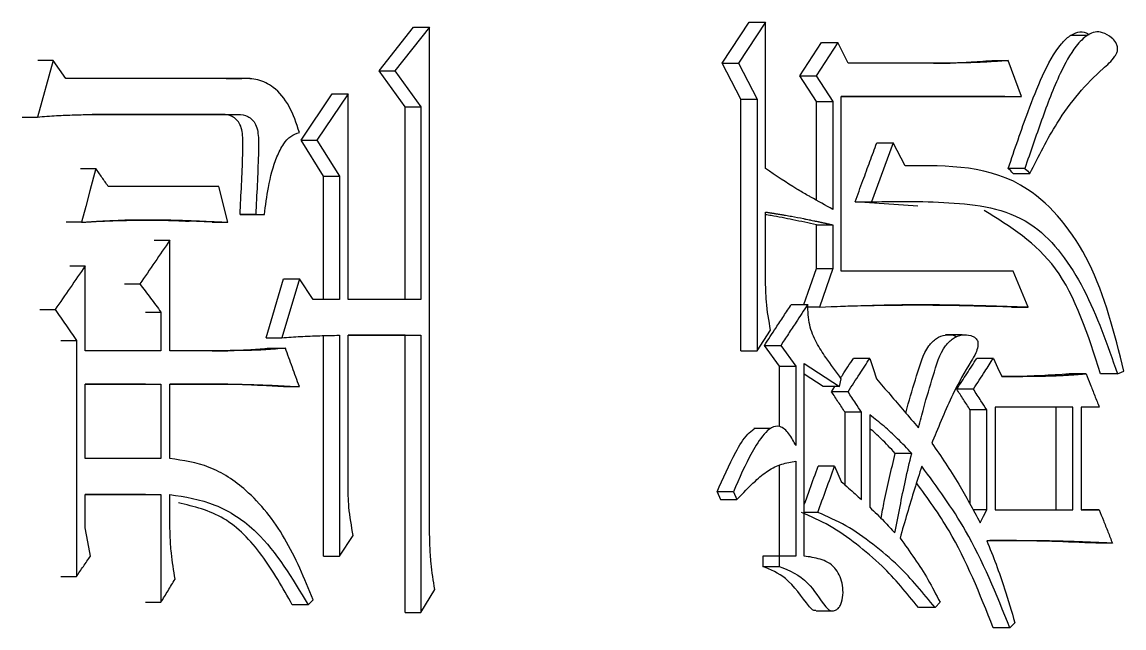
# Model space of a CAD drawing. Header units: millimetres. Extents: x 2003 to 4439, y 563 to 2285.
# Drawn here: x 2868.079 to 2872.718, y 733.048 to 735.601 of the extents above; entities that cross this region are included whole.
import ezdxf

# ---------------------------------------------------------------- set-up
doc = ezdxf.new("R2010")
doc.units = ezdxf.units.MM

msp = doc.modelspace()

# ---------------------------------------------------------------- linework, layer by layer
at = {"color": 7, "linetype": 'Continuous', "lineweight": 25}
for p, q in [((2871.0263, 735.4279), (2871.14, 735.601)), ((2871.2088, 735.601), (2871.0949, 735.4279)), ((2871.14, 735.601), (2871.2088, 735.601)), ((2871.2088, 734.9844), (2871.2088, 735.601)), ((2869.5818, 735.3955), (2869.7274, 735.5794)), ((2869.7942, 735.5794), (2869.6485, 735.3955)), ((2869.7274, 735.5794), (2869.7942, 735.5794)), ((2869.7942, 733.47), (2869.7942, 735.5794)), ((2872.5638, 735.5444), (2872.4925, 735.5444)), ((2871.3527, 735.3739), (2871.4447, 735.5145)), ((2871.5138, 735.5145), (2871.4217, 735.3739)), ((2871.4447, 735.5145), (2871.5138, 735.5145)), ((2871.5562, 735.4279), (2871.5138, 735.5145)), ((2868.2104, 735.4387), (2868.1433, 735.2008)), ((2868.2104, 735.4387), (2868.1457, 735.4387)), ((2868.2626, 735.363), (2868.2104, 735.4387)), ((2871.0263, 735.4279), (2871.0949, 735.4279)), ((2871.1045, 735.2765), (2871.0263, 735.4279)), ((2871.0949, 735.4279), (2871.1732, 735.2765)), ((2871.9859, 735.4279), (2871.5562, 735.4279)), ((2871.9161, 735.4279), (2871.9859, 735.4279)), ((2872.1609, 735.4388), (2872.2309, 735.4388)), ((2872.2868, 735.2873), (2872.2309, 735.4388)), ((2869.0034, 735.363), (2868.2626, 735.363)), ((2868.9375, 735.363), (2869.0034, 735.363)), ((2869.0389, 735.3625), (2869.0099, 735.3625)), ((2869.5818, 735.3955), (2869.6485, 735.3955)), ((2869.691, 735.244), (2869.5818, 735.3955)), ((2869.6485, 735.3955), (2869.7578, 735.244)), ((2871.3527, 735.3739), (2871.4217, 735.3739)), ((2871.4235, 735.2657), (2871.3527, 735.3739)), ((2871.4217, 735.3739), (2871.4926, 735.2657)), ((2869.2532, 735.1034), (2869.3848, 735.2981)), ((2869.4513, 735.2981), (2869.3194, 735.1034)), ((2869.3848, 735.2981), (2869.4513, 735.2981)), ((2869.4513, 734.4327), (2869.4513, 735.2981)), ((2871.1045, 735.2765), (2871.1732, 735.2765)), ((2871.1045, 734.2164), (2871.1045, 735.2765)), ((2871.4235, 735.2657), (2871.4926, 735.2657)), ((2871.4235, 734.8499), (2871.4235, 735.2657)), ((2871.4926, 735.2657), (2871.4926, 734.8114)), ((2871.5279, 735.2873), (2872.2868, 735.2873)), ((2871.5279, 734.5517), (2871.5279, 735.2873)), ((2872.2166, 735.2873), (2871.5279, 735.2873)), ((2872.2166, 735.2873), (2872.2868, 735.2873)), ((2869.691, 735.244), (2869.7578, 735.244)), ((2869.691, 734.4327), (2869.691, 735.244)), ((2869.7578, 735.244), (2869.7578, 734.4327)), ((2868.0787, 735.2008), (2868.1433, 735.2008)), ((2868.3742, 735.2116), (2868.9887, 735.2116)), ((2868.9228, 735.2116), (2868.3742, 735.2116)), ((2868.9229, 735.2116), (2868.9888, 735.2116)), ((2869.2532, 735.1034), (2869.3194, 735.1034)), ((2869.3483, 734.952), (2869.2532, 735.1034)), ((2869.3194, 735.1034), (2869.4147, 734.952)), ((2871.7468, 735.0926), (2871.6551, 734.8438)), ((2871.6774, 735.0926), (2871.7468, 735.0926)), ((2871.7961, 734.9953), (2871.7468, 735.0926)), ((2868.3241, 734.9844), (2868.3891, 734.9844)), ((2872.3008, 734.9844), (2872.2307, 734.9844)), ((2869.3483, 734.952), (2869.4147, 734.952)), ((2869.3483, 734.4327), (2869.3483, 734.952)), ((2869.4147, 734.952), (2869.4147, 734.4327)), ((2872.2515, 734.9628), (2872.3217, 734.9628)), ((2868.9444, 734.7573), (2868.9076, 734.9087)), ((2871.8501, 734.8258), (2871.5858, 734.8438)), ((2871.5858, 734.8438), (2871.6551, 734.8438)), ((2871.2088, 734.5193), (2871.2088, 734.8005)), ((2868.3296, 734.7572), (2868.2647, 734.7572)), ((2868.8786, 734.7573), (2868.7791, 734.7622)), ((2868.8786, 734.7573), (2868.9444, 734.7573)), ((2869.0623, 734.7897), (2868.9964, 734.7897)), ((2869.0331, 734.7897), (2869.0991, 734.7897)), ((2869.0623, 734.7897), (2869.0991, 734.7897)), ((2871.4235, 734.7465), (2871.4926, 734.7465)), ((2871.4235, 734.5626), (2871.4235, 734.7465)), ((2871.4926, 734.7465), (2871.4926, 734.5626)), ((2868.6352, 734.6815), (2868.7007, 734.6815)), ((2868.7007, 734.2164), (2868.7007, 734.6815)), ((2868.2795, 734.5734), (2868.3445, 734.5734)), ((2868.3445, 734.2164), (2868.3445, 734.5734)), ((2869.1065, 734.2705), (2869.1799, 734.5193)), ((2869.2461, 734.5193), (2869.1726, 734.2705)), ((2869.1799, 734.5193), (2869.2461, 734.5193)), ((2869.3048, 734.4327), (2869.2461, 734.5193)), ((2871.3707, 734.4111), (2871.4235, 734.5626)), ((2871.4235, 734.5626), (2871.4926, 734.5626)), ((2871.4926, 734.5626), (2871.4359, 734.4003)), ((2872.2519, 734.5517), (2871.5279, 734.5517)), ((2872.3147, 734.4003), (2872.2519, 734.5517)), ((2868.5095, 734.4976), (2868.5747, 734.4976)), ((2869.4147, 734.4327), (2869.3048, 734.4327)), ((2869.7578, 734.4327), (2869.4513, 734.4327)), ((2868.1531, 734.3895), (2868.2179, 734.3895)), ((2868.5982, 734.3786), (2868.6636, 734.3786)), ((2868.6636, 734.3786), (2868.6636, 734.2164)), ((2871.3173, 734.4111), (2871.3863, 734.4111)), ((2871.4359, 734.4003), (2871.3792, 734.4003)), ((2872.2445, 734.4003), (2872.1717, 734.4031)), ((2872.2445, 734.4003), (2872.3147, 734.4003)), ((2871.1732, 734.2164), (2871.2301, 734.3029)), ((2868.2424, 734.2597), (2868.3073, 734.2597)), ((2869.1065, 734.2705), (2869.1726, 734.2705)), ((2869.3483, 733.351), (2869.3483, 734.2799)), ((2869.4147, 734.2813), (2869.4147, 733.351)), ((2869.4513, 734.2813), (2869.7578, 734.2813)), ((2869.4513, 733.6539), (2869.4513, 734.2813)), ((2869.691, 734.2813), (2869.4513, 734.2813)), ((2869.691, 734.2813), (2869.7578, 734.2813)), ((2869.691, 733.113), (2869.691, 734.2813)), ((2869.7578, 734.2813), (2869.7578, 733.113)), ((2872.0367, 734.2825), (2871.966, 734.2825)), ((2868.6636, 734.2164), (2868.3445, 734.2164)), ((2868.9444, 734.2164), (2868.7007, 734.2164)), ((2868.8786, 734.2164), (2868.9444, 734.2164)), ((2869.1212, 734.2272), (2869.1873, 734.2272)), ((2871.1045, 734.2164), (2871.1732, 734.2164)), ((2871.2039, 734.238), (2871.2727, 734.238)), ((2871.2677, 734.1515), (2871.2039, 734.238)), ((2871.2727, 734.238), (2871.3366, 734.1515)), ((2871.2677, 734.1515), (2871.3366, 734.1515)), ((2871.2677, 733.8963), (2871.2677, 734.1515)), ((2871.3366, 734.1515), (2871.3366, 733.8162)), ((2871.3721, 734.1623), (2871.5209, 734.065)), ((2871.6481, 734.184), (2871.5787, 734.184)), ((2872.168, 734.184), (2872.098, 734.184)), ((2871.4517, 734.065), (2871.3721, 734.1171)), ((2872.5583, 734.1191), (2872.4878, 734.1191)), ((2868.3445, 733.7621), (2868.3445, 734.0758)), ((2868.3445, 734.0758), (2868.6636, 734.0758)), ((2868.5982, 734.0758), (2868.3445, 734.0758)), ((2868.5982, 734.0758), (2868.6636, 734.0758)), ((2868.6636, 734.0758), (2868.6636, 733.7621)), ((2868.7007, 734.0758), (2868.9444, 734.0758)), ((2868.7007, 733.762), (2868.7007, 734.0758)), ((2868.8786, 734.0758), (2868.7007, 734.0758)), ((2868.9444, 734.0758), (2868.8786, 734.0758)), ((2869.1799, 734.0649), (2869.2461, 734.0649)), ((2871.5209, 734.065), (2871.4517, 734.065)), ((2871.487, 734.0433), (2871.5012, 734.065)), ((2871.5209, 734.065), (2871.5279, 734.0974)), ((2872.084, 734.0542), (2872.0141, 734.0542)), ((2871.5562, 734.0433), (2871.487, 734.0433)), ((2872.14, 733.9676), (2872.0701, 733.9676)), ((2872.0701, 733.5705), (2872.0701, 733.9676)), ((2872.14, 733.5457), (2872.14, 733.9676)), ((2872.5027, 733.9784), (2872.175, 733.9784)), ((2872.175, 733.9784), (2872.175, 733.5457)), ((2872.4323, 733.5457), (2872.4323, 733.9784)), ((2872.5027, 733.5457), (2872.5027, 733.9784)), ((2872.6138, 733.9784), (2872.5375, 733.9784)), ((2872.5375, 733.9784), (2872.5375, 733.5457)), ((2871.6127, 733.9568), (2871.5435, 733.9568)), ((2871.5435, 733.6508), (2871.5435, 733.9568)), ((2871.6127, 733.589), (2871.6127, 733.9568)), ((2871.6481, 733.946), (2871.6481, 733.5566)), ((2871.2284, 733.8879), (2871.1596, 733.8879)), ((2871.8242, 733.7837), (2871.7547, 733.7837)), ((2868.6636, 733.7621), (2868.3445, 733.7621)), ((2871.2677, 733.351), (2871.2677, 733.7335)), ((2871.3366, 733.7513), (2871.3366, 733.351)), ((2871.4996, 733.7296), (2871.4305, 733.7296)), ((2868.3445, 733.6106), (2868.6636, 733.6106)), ((2868.3445, 733.47), (2868.3445, 733.6106)), ((2868.5982, 733.6106), (2868.3445, 733.6106)), ((2868.5982, 733.6106), (2868.6636, 733.6106)), ((2868.6636, 733.6106), (2868.6636, 733.1563)), ((2868.7007, 733.5133), (2868.7007, 733.6106)), ((2871.0735, 733.6215), (2871.0049, 733.6215)), ((2871.0049, 733.6215), (2871.0192, 733.589)), ((2871.0735, 733.6215), (2871.0877, 733.589)), ((2871.0192, 733.589), (2871.0877, 733.589)), ((2872.14, 733.5457), (2872.0832, 733.5457)), ((2872.175, 733.5457), (2872.5027, 733.5457)), ((2872.175, 733.5457), (2872.4323, 733.5457)), ((2872.4323, 733.5457), (2872.5027, 733.5457)), ((2872.5375, 733.5457), (2872.6138, 733.5457)), ((2872.5375, 733.5457), (2872.5433, 733.5457)), ((2872.6138, 733.5457), (2872.5433, 733.5457)), ((2869.4147, 733.351), (2869.4732, 733.4375)), ((2872.6693, 733.4051), (2872.5987, 733.4051)), ((2871.2656, 733.351), (2871.1968, 733.351)), ((2871.1968, 733.351), (2871.1968, 733.3078)), ((2871.2656, 733.351), (2871.2656, 733.3078)), ((2871.3366, 733.351), (2871.2656, 733.351)), ((2871.1968, 733.3078), (2871.2656, 733.3078)), ((2869.7578, 733.113), (2869.8161, 733.2104)), ((2868.5982, 733.1563), (2868.6636, 733.1563)), ((2869.2827, 733.1455), (2869.2165, 733.1455)), ((2869.2827, 733.1455), (2869.3048, 733.1671)), ((2871.9227, 733.1347), (2871.9437, 733.1563)), ((2871.4215, 733.12), (2871.491, 733.12)), ((2872.2379, 733.0481), (2872.1678, 733.0481)), ((2872.2379, 733.0481), (2872.2589, 733.0698))]:
    msp.add_line(p, q, dxfattribs=at)
at = {"color": 7, "linetype": 'Continuous', "lineweight": 25, "flags": 128}
for points in [[(2871.1732, 735.2765), (2871.1732, 734.8561), (2871.1732, 734.2164)], [(2868.3891, 734.9844), (2868.3643, 734.8899), (2868.347, 734.8236), (2868.3296, 734.7572)], [(2872.2515, 734.9628), (2872.2462, 734.9683), (2872.2409, 734.9738), (2872.2306, 734.9844)], [(2872.3008, 734.9844), (2872.3112, 734.9736), (2872.3217, 734.9628)], [(2868.3073, 734.2597), (2868.3073, 733.7621), (2868.3073, 733.2645)], [(2871.3721, 733.351), (2871.3721, 733.7567), (2871.3721, 734.1623)], [(2871.6481, 734.184), (2871.6622, 734.1407), (2871.6763, 734.0974)], [(2872.168, 734.184), (2872.1855, 734.1461), (2872.203, 734.1082)], [(2872.6901, 734.1191), (2872.6614, 734.1191), (2872.6404, 734.1191), (2872.6195, 734.1191)], [(2871.4996, 733.7296), (2871.5138, 733.6972), (2871.5279, 733.6647)], [(2872.112, 733.4917), (2872.126, 733.5187), (2872.14, 733.5457)], [(2871.4288, 733.5349), (2871.4114, 733.5349), (2871.394, 733.5349), (2871.3721, 733.5349)], [(2868.3668, 733.351), (2868.3556, 733.4105), (2868.3445, 733.47)], [(2869.3483, 733.351), (2869.3649, 733.351), (2869.3815, 733.351), (2869.4147, 733.351)], [(2868.2424, 733.2645), (2868.2585, 733.2645), (2868.2748, 733.2645), (2868.3073, 733.2645)], [(2871.9227, 733.1347), (2871.8973, 733.1347), (2871.8751, 733.1347), (2871.853, 733.1347)], [(2869.691, 733.113), (2869.7077, 733.113), (2869.7244, 733.113), (2869.7578, 733.113)]]:
    msp.add_lwpolyline(points, dxfattribs=at)
at = {"color": 7, "linetype": 'Continuous', "lineweight": 25}
for points, knots in [([(2872.2307, 734.9844), (2872.2579, 735.0648), (2872.3027, 735.1974), (2872.373, 735.3765), (2872.4312, 735.4883), (2872.4871, 735.543), (2872.5229, 735.5607), (2872.5522, 735.5607), (2872.567, 735.5508), (2872.5711, 735.5481)], [0, 0, 0, 0, 0.336148, 0.554502, 0.775219, 0.850857, 0.913151, 0.975906, 1, 1, 1, 1]), ([(2872.3217, 734.9628), (2872.3583, 735.0358), (2872.4438, 735.2059), (2872.5738, 735.3601), (2872.6688, 735.4381), (2872.6869, 735.4682), (2872.6911, 735.4802), (2872.6916, 735.4919), (2872.6891, 735.5035), (2872.6811, 735.5192), (2872.6609, 735.5406), (2872.6311, 735.5578), (2872.5957, 735.5611), (2872.5562, 735.5433), (2872.5023, 735.4883), (2872.4369, 735.3648), (2872.3698, 735.1884), (2872.3239, 735.0525), (2872.3008, 734.9844)], [0, 0, 0, 0, 0.163054, 0.380102, 0.433894, 0.442949, 0.452088, 0.458006, 0.463913, 0.473847, 0.492962, 0.528393, 0.555625, 0.58285, 0.633845, 0.724478, 0.861928, 1, 1, 1, 1]), ([(2871.9161, 735.4279), (2871.9405, 735.4282), (2871.9892, 735.4288), (2872.0708, 735.4321), (2872.128, 735.4363), (2872.1609, 735.4388)], [0, 0, 0, 0, 0.297859, 0.595729, 1, 1, 1, 1]), ([(2872.2309, 735.4388), (2872.2067, 735.4369), (2872.1582, 735.4332), (2872.0765, 735.4292), (2872.019, 735.4284), (2871.9859, 735.4279)], [0, 0, 0, 0, 0.29749, 0.594994, 1, 1, 1, 1]), ([(2869.2461, 735.1359), (2869.2335, 735.174), (2869.2088, 735.249), (2869.1446, 735.3269), (2869.0721, 735.3623), (2869.0262, 735.3628), (2869.0034, 735.363)], [0, 0, 0, 0, 0.291536, 0.572529, 0.787239, 1, 1, 1, 1]), ([(2868.1433, 735.2008), (2868.1702, 735.2028), (2868.2222, 735.2069), (2868.2992, 735.2101), (2868.3492, 735.2111), (2868.3742, 735.2116)], [0, 0, 0, 0, 0.349385, 0.674644, 1, 1, 1, 1]), ([(2868.9964, 734.7897), (2869.0008, 734.8738), (2869.0064, 734.9797), (2869.0094, 735.1056), (2869.0028, 735.1702), (2868.9646, 735.209), (2868.9366, 735.2107), (2868.9228, 735.2116)], [0, 0, 0, 0, 0.512304, 0.645208, 0.775979, 0.889287, 1, 1, 1, 1]), ([(2868.9887, 735.2116), (2869.0025, 735.2107), (2869.0305, 735.209), (2869.0687, 735.1703), (2869.0754, 735.1056), (2869.0723, 734.9797), (2869.0667, 734.8738), (2869.0623, 734.7897)], [0, 0, 0, 0, 0.110827, 0.224198, 0.354947, 0.487818, 1, 1, 1, 1]), ([(2869.0991, 734.7897), (2869.1041, 734.8281), (2869.1149, 734.9114), (2869.1406, 735.0142), (2869.1762, 735.0847), (2869.2085, 735.123), (2869.2334, 735.1316), (2869.2461, 735.1359)], [0, 0, 0, 0, 0.277213, 0.601616, 0.758833, 0.878188, 1, 1, 1, 1]), ([(2871.5858, 734.8438), (2871.5968, 734.8738), (2871.6176, 734.9302), (2871.6481, 735.0132), (2871.6676, 735.0661), (2871.6774, 735.0926)], [0, 0, 0, 0, 0.361499, 0.68075, 1, 1, 1, 1]), ([(2868.4411, 734.9087), (2868.4325, 734.9213), (2868.4151, 734.9466), (2868.3978, 734.9718), (2868.3891, 734.9844)], [0, 0, 0, 0, 0.499998, 1, 1, 1, 1]), ([(2871.4926, 734.8114), (2871.4614, 734.8286), (2871.4263, 734.848), (2871.3758, 734.8767), (2871.3113, 734.9137), (2871.2525, 734.9543), (2871.2088, 734.9844)], [0, 0, 0, 0, 0.325176, 0.365823, 0.528414, 1, 1, 1, 1]), ([(2872.7178, 734.1299), (2872.678, 734.2892), (2872.6003, 734.5997), (2872.275, 734.9996), (2871.9765, 734.9969), (2871.7961, 734.9953)], [0, 0, 0, 0, 0.294377, 0.5735664, 1, 1, 1, 1]), ([(2868.9076, 734.9087), (2868.8382, 734.9087), (2868.6832, 734.9087), (2868.5273, 734.9087), (2868.4411, 734.9087)], [0, 0, 0, 0, 0.447226, 1, 1, 1, 1]), ([(2871.6551, 734.8438), (2871.7703, 734.8454), (2872.0004, 734.8485), (2872.3365, 734.7966), (2872.5647, 734.4813), (2872.6477, 734.2414), (2872.6901, 734.1191)], [0, 0, 0, 0, 0.273656, 0.546764, 0.768873, 1, 1, 1, 1]), ([(2871.2088, 734.8005), (2871.2109, 734.8002), (2871.215, 734.7996), (2871.2203, 734.7987), (2871.2255, 734.7979), (2871.2296, 734.7973), (2871.2338, 734.7966), (2871.238, 734.7959), (2871.2422, 734.7953), (2871.2474, 734.7944), (2871.2516, 734.7938), (2871.2568, 734.7929), (2871.262, 734.7921), (2871.2682, 734.7911), (2871.2745, 734.79), (2871.2807, 734.789), (2871.287, 734.7879), (2871.2995, 734.7858), (2871.3266, 734.7811), (2871.3535, 734.7759), (2871.3743, 734.7717), (2871.3826, 734.77), (2871.3909, 734.7683), (2871.4012, 734.7662), (2871.4095, 734.7645), (2871.4178, 734.7627), (2871.424, 734.7614), (2871.4292, 734.7603), (2871.4343, 734.7592), (2871.4385, 734.7583), (2871.4426, 734.7574), (2871.4468, 734.7565), (2871.4509, 734.7556), (2871.4561, 734.7545), (2871.4602, 734.7536), (2871.4654, 734.7524), (2871.4695, 734.7515), (2871.4736, 734.7506), (2871.4778, 734.7497), (2871.4819, 734.7488), (2871.4872, 734.7476), (2871.4904, 734.7469), (2871.4926, 734.7465)], [0, 0, 0, 0, 0.021952, 0.043903, 0.054879, 0.07683, 0.087806, 0.098782, 0.120733, 0.131709, 0.15366, 0.164636, 0.186587, 0.208539, 0.23049, 0.252442, 0.274393, 0.296345, 0.384151, 0.559767, 0.581718, 0.60367, 0.647573, 0.669524, 0.713427, 0.735378, 0.75733, 0.779281, 0.790257, 0.812208, 0.823184, 0.83416, 0.856111, 0.867087, 0.889038, 0.900014, 0.921966, 0.932941, 0.943917, 0.965868, 0.976844, 1, 1, 1, 1]), ([(2872.6195, 734.1191), (2872.567, 734.2823), (2872.4653, 734.5991), (2872.2391, 734.739), (2872.1294, 734.8068)], [0, 0, 0, 0, 0.515406, 1, 1, 1, 1]), ([(2868.3296, 734.7572), (2868.332, 734.7574), (2868.3368, 734.7577), (2868.3439, 734.7582), (2868.3511, 734.7587), (2868.3582, 734.7591), (2868.3654, 734.7596), (2868.3726, 734.7601), (2868.3797, 734.7605), (2868.3857, 734.7609), (2868.3916, 734.7613), (2868.3976, 734.7617), (2868.4072, 734.7622), (2868.4167, 734.7628), (2868.4286, 734.7635), (2868.4405, 734.7641), (2868.4549, 734.7648), (2868.4835, 734.7661), (2868.5455, 734.7682), (2868.6217, 734.7686), (2868.6883, 734.7674), (2868.7216, 734.7666), (2868.7453, 734.7659), (2868.7643, 734.7653), (2868.7881, 734.7645), (2868.807, 734.7637), (2868.826, 734.7628), (2868.8403, 734.7621), (2868.8545, 734.7615), (2868.8687, 734.7609), (2868.8806, 734.7603), (2868.89, 734.7599), (2868.8971, 734.7596), (2868.9042, 734.7593), (2868.9114, 734.7589), (2868.9185, 734.7586), (2868.9256, 734.7582), (2868.9315, 734.7579), (2868.9378, 734.7576), (2868.9417, 734.7574), (2868.9444, 734.7573)], [0, 0, 0, 0, 0.011607, 0.023213, 0.034819, 0.046426, 0.058032, 0.069639, 0.081245, 0.092852, 0.098655, 0.110262, 0.121868, 0.145081, 0.156687, 0.1799, 0.203113, 0.226326, 0.31918, 0.504901, 0.597754, 0.64418, 0.667393, 0.713819, 0.737032, 0.783458, 0.806671, 0.829884, 0.853097, 0.87631, 0.899523, 0.911129, 0.922736, 0.934342, 0.945949, 0.957555, 0.969162, 0.980768, 0.986572, 1, 1, 1, 1]), ([(2868.3962, 734.7613), (2868.3962, 734.7613), (2868.3961, 734.7613), (2868.3967, 734.7614), (2868.4151, 734.7621), (2868.4864, 734.7649), (2868.5557, 734.7661), (2868.5983, 734.7664), (2868.6135, 734.7664), (2868.616, 734.7664), (2868.6152, 734.7664), (2868.6405, 734.7663), (2868.6944, 734.7655), (2868.7429, 734.7636), (2868.7821, 734.762)], [0, 0, 0, 0, 0.00053, 0.004509, 0.014062, 0.225904, 0.41709, 0.513928, 0.524253, 0.532703, 0.557438, 0.62576, 0.697207, 1, 1, 1, 1]), ([(2868.9964, 734.7897), (2869.0032, 734.7897), (2869.0155, 734.7897), (2869.0277, 734.7897), (2869.0331, 734.7897)], [0, 0, 0, 0, 0.56, 1, 1, 1, 1]), ([(2871.4235, 734.7465), (2871.3904, 734.7537), (2871.3269, 734.7678), (2871.2552, 734.7815), (2871.2166, 734.7878), (2871.2088, 734.7891)], [0, 0, 0, 0, 0.463687, 0.891018, 1, 1, 1, 1]), ([(2868.7007, 734.6815), (2868.6797, 734.6509), (2868.6377, 734.5896), (2868.5957, 734.5283), (2868.5747, 734.4976)], [0, 0, 0, 0, 0.5, 1, 1, 1, 1]), ([(2868.3445, 734.5734), (2868.3234, 734.5427), (2868.2812, 734.4814), (2868.239, 734.4201), (2868.2179, 734.3895)], [0, 0, 0, 0, 0.5, 1, 1, 1, 1]), ([(2871.2301, 734.3029), (2871.223, 734.3427), (2871.2104, 734.4138), (2871.2093, 734.487), (2871.2088, 734.5193)], [0, 0, 0, 0, 0.558835, 1, 1, 1, 1]), ([(2868.5747, 734.4976), (2868.5895, 734.4778), (2868.6192, 734.4381), (2868.6488, 734.3985), (2868.6636, 734.3786)], [0, 0, 0, 0, 0.499998, 1, 1, 1, 1]), ([(2868.2179, 734.3895), (2868.2328, 734.3678), (2868.2626, 734.3246), (2868.2924, 734.2813), (2868.3073, 734.2597)], [0, 0, 0, 0, 0.499998, 1, 1, 1, 1]), ([(2871.2039, 734.238), (2871.2203, 734.263), (2871.2474, 734.3043), (2871.2852, 734.362), (2871.3066, 734.3948), (2871.3173, 734.4111)], [0, 0, 0, 0, 0.432882, 0.716441, 1, 1, 1, 1]), ([(2871.3863, 734.4111), (2871.3699, 734.3862), (2871.3428, 734.3448), (2871.305, 734.2871), (2871.2835, 734.2544), (2871.2727, 734.238)], [0, 0, 0, 0, 0.432629, 0.716314, 1, 1, 1, 1]), ([(2871.5279, 734.0974), (2871.506, 734.1273), (2871.4699, 734.1767), (2871.4214, 734.2486), (2871.3903, 734.3244), (2871.3876, 734.382), (2871.3863, 734.4111)], [0, 0, 0, 0, 0.334385, 0.552202, 0.773272, 1, 1, 1, 1]), ([(2871.4359, 734.4003), (2871.5022, 734.4029), (2871.6346, 734.408), (2871.7831, 734.4109), (2871.8675, 734.4108), (2871.888, 734.4107), (2871.8942, 734.4106), (2871.9004, 734.4106), (2871.9066, 734.4105), (2871.9127, 734.4105), (2871.9209, 734.4104), (2871.9292, 734.4103), (2871.9374, 734.4103), (2871.9436, 734.4102), (2871.9497, 734.4101), (2871.9559, 734.41), (2871.962, 734.4099), (2871.9682, 734.4098), (2871.9764, 734.4097), (2871.9846, 734.4096), (2871.9928, 734.4094), (2871.999, 734.4093), (2872.0052, 734.4092), (2872.0113, 734.4091), (2872.0175, 734.409), (2872.0236, 734.4089), (2872.0298, 734.4087), (2872.0359, 734.4086), (2872.0441, 734.4084), (2872.0523, 734.4082), (2872.0605, 734.408), (2872.0667, 734.4079), (2872.0728, 734.4077), (2872.079, 734.4076), (2872.0851, 734.4074), (2872.0913, 734.4073), (2872.0995, 734.4071), (2872.1077, 734.4068), (2872.1159, 734.4066), (2872.122, 734.4064), (2872.1282, 734.4063), (2872.1343, 734.4061), (2872.1404, 734.4059), (2872.1466, 734.4057), (2872.1527, 734.4056), (2872.1589, 734.4054), (2872.1671, 734.4051), (2872.1752, 734.4049), (2872.1834, 734.4046), (2872.1896, 734.4044), (2872.1957, 734.4042), (2872.2018, 734.4041), (2872.208, 734.4039), (2872.2141, 734.4037), (2872.2223, 734.4034), (2872.2304, 734.4031), (2872.2386, 734.4029), (2872.2448, 734.4027), (2872.2509, 734.4025), (2872.257, 734.4022), (2872.2631, 734.402), (2872.2693, 734.4018), (2872.2754, 734.4016), (2872.2836, 734.4014), (2872.2917, 734.4011), (2872.2999, 734.4008), (2872.3069, 734.4006), (2872.3118, 734.4004), (2872.3147, 734.4003)], [0, 0, 0, 0, 0.22469, 0.449389, 0.505561, 0.512583, 0.519604, 0.526626, 0.533648, 0.540669, 0.547691, 0.561734, 0.568755, 0.575777, 0.582798, 0.58982, 0.596841, 0.603863, 0.610884, 0.624928, 0.631949, 0.638971, 0.645992, 0.653014, 0.660035, 0.667057, 0.674078, 0.6811, 0.688121, 0.702165, 0.709186, 0.716208, 0.723229, 0.730251, 0.737272, 0.744294, 0.751315, 0.765358, 0.77238, 0.779401, 0.786423, 0.793445, 0.800466, 0.807488, 0.814509, 0.821531, 0.828552, 0.842595, 0.849617, 0.856638, 0.86366, 0.870682, 0.877703, 0.884725, 0.891746, 0.905789, 0.912811, 0.919832, 0.926854, 0.933875, 0.940897, 0.947918, 0.95494, 0.961962, 0.976005, 0.983026, 0.990048, 1, 1, 1, 1]), ([(2871.5248, 734.4037), (2871.5381, 734.4041), (2871.6145, 734.4066), (2871.8301, 734.4104), (2872.015, 734.4076), (2872.1165, 734.4051), (2872.1564, 734.4039), (2872.1716, 734.4033), (2872.1717, 734.4033), (2872.1718, 734.4033)], [0, 0, 0, 0, 0.091246, 0.521297, 0.77416, 0.895412, 0.961125, 0.976415, 1, 1, 1, 1]), ([(2869.1726, 734.2705), (2869.1985, 734.2725), (2869.2518, 734.2767), (2869.3325, 734.2799), (2869.3873, 734.2808), (2869.4147, 734.2813)], [0, 0, 0, 0, 0.320446, 0.660167, 1, 1, 1, 1]), ([(2871.7993, 733.9539), (2871.8012, 733.961), (2871.8152, 734.0138), (2871.8452, 734.1083), (2871.8767, 734.2204), (2871.9277, 734.2702), (2871.9647, 734.2847), (2871.9952, 734.2847), (2872.0107, 734.2762), (2872.0147, 734.274)], [0, 0, 0, 0, 0.046643, 0.342403, 0.639171, 0.748921, 0.858405, 0.963449, 1, 1, 1, 1]), ([(2871.8524, 733.8919), (2871.8597, 733.9199), (2871.8789, 733.9935), (2871.9147, 734.1085), (2871.9466, 734.2209), (2871.9978, 734.2703), (2872.0352, 734.2854), (2872.0679, 734.2827), (2872.0896, 734.274), (2872.0988, 734.2636), (2872.1023, 734.2557), (2872.1036, 734.2455), (2872.1019, 734.2284), (2872.0931, 734.2013), (2872.0533, 734.1388), (2871.987, 734.0201), (2871.939, 733.8983), (2871.9097, 733.8297), (2871.9086, 733.827)], [0, 0, 0, 0, 0.080829, 0.213073, 0.345773, 0.395058, 0.444233, 0.491132, 0.518332, 0.527917, 0.53551, 0.543103, 0.555865, 0.581938, 0.622671, 0.782526, 0.991638, 1, 1, 1, 1]), ([(2868.8786, 734.2164), (2868.9064, 734.2165), (2868.9608, 734.2168), (2869.0416, 734.2209), (2869.0947, 734.2251), (2869.1212, 734.2272)], [0, 0, 0, 0, 0.342239, 0.67104, 1, 1, 1, 1]), ([(2869.1873, 734.2272), (2869.1597, 734.2246), (2869.1056, 734.2194), (2869.0246, 734.2169), (2868.9711, 734.2166), (2868.9444, 734.2164)], [0, 0, 0, 0, 0.341779, 0.670798, 1, 1, 1, 1]), ([(2869.2461, 734.0649), (2869.2363, 734.092), (2869.2167, 734.1461), (2869.1971, 734.2002), (2869.1873, 734.2272)], [0, 0, 0, 0, 0.499999, 1, 1, 1, 1]), ([(2871.525, 734.1015), (2871.5276, 734.1056), (2871.5456, 734.133), (2871.5635, 734.1605), (2871.5787, 734.184)], [0, 0, 0, 0, 0.147167, 1, 1, 1, 1]), ([(2871.5562, 734.0433), (2871.5644, 734.0558), (2871.5807, 734.0808), (2871.6113, 734.1276), (2871.6337, 734.162), (2871.6481, 734.184)], [0, 0, 0, 0, 0.2662424, 0.5324848, 1, 1, 1, 1]), ([(2872.0141, 734.0542), (2872.0281, 734.0758), (2872.0561, 734.1191), (2872.0841, 734.1623), (2872.098, 734.184)], [0, 0, 0, 0, 0.5, 1, 1, 1, 1]), ([(2872.084, 734.0542), (2872.0921, 734.0666), (2872.1083, 734.0916), (2872.1363, 734.1349), (2872.1562, 734.1657), (2872.168, 734.184)], [0, 0, 0, 0, 0.288429, 0.576858, 1, 1, 1, 1]), ([(2872.2028, 734.1086), (2872.219, 734.1086), (2872.2748, 734.1087), (2872.3699, 734.1119), (2872.4485, 734.1167), (2872.4878, 734.1191)], [0, 0, 0, 0, 0.1701659, 0.5850026, 1, 1, 1, 1]), ([(2872.203, 734.1082), (2872.2425, 734.1082), (2872.2845, 734.1081), (2872.3289, 734.1085), (2872.3363, 734.1086), (2872.3437, 734.1087), (2872.3511, 734.1088), (2872.3572, 734.1089), (2872.3634, 734.1091), (2872.3683, 734.1091), (2872.3745, 734.1093), (2872.3807, 734.1094), (2872.3905, 734.1097), (2872.4004, 734.1099), (2872.4102, 734.1102), (2872.4176, 734.1105), (2872.425, 734.1108), (2872.4348, 734.1112), (2872.4434, 734.1115), (2872.452, 734.1119), (2872.457, 734.1122), (2872.4631, 734.1125), (2872.4693, 734.1128), (2872.4791, 734.1134), (2872.4889, 734.114), (2872.5012, 734.1148), (2872.511, 734.1155), (2872.5233, 734.1164), (2872.5331, 734.1171), (2872.5456, 734.1181), (2872.5532, 734.1187), (2872.5583, 734.1191)], [0, 0, 0, 0, 0.332695, 0.353489, 0.374282, 0.395075, 0.415869, 0.436662, 0.447059, 0.467852, 0.478249, 0.499042, 0.519836, 0.561423, 0.582216, 0.603009, 0.623803, 0.644596, 0.686183, 0.69658, 0.717373, 0.72777, 0.748563, 0.769356, 0.810943, 0.831737, 0.873323, 0.894117, 0.935704, 0.956497, 1, 1, 1, 1]), ([(2872.5583, 734.1191), (2872.5641, 734.1044), (2872.5763, 734.0736), (2872.5948, 734.0267), (2872.6075, 733.9945), (2872.6138, 733.9784)], [0, 0, 0, 0, 0.313727, 0.656864, 1, 1, 1, 1]), ([(2872.6901, 734.1191), (2872.6947, 734.1209), (2872.704, 734.1245), (2872.7132, 734.1281), (2872.7178, 734.1299)], [0, 0, 0, 0, 0.499988, 1, 1, 1, 1]), ([(2869.1799, 734.0649), (2869.1476, 734.0665), (2869.0814, 734.0698), (2868.981, 734.0744), (2868.9128, 734.0753), (2868.8786, 734.0758)], [0, 0, 0, 0, 0.321994, 0.660963, 1, 1, 1, 1]), ([(2868.9444, 734.0758), (2868.9768, 734.0753), (2869.0434, 734.0745), (2869.144, 734.0699), (2869.212, 734.0666), (2869.2461, 734.0649)], [0, 0, 0, 0, 0.321579, 0.660777, 1, 1, 1, 1]), ([(2871.6763, 734.0974), (2871.6952, 734.0754), (2871.734, 734.0301), (2871.7927, 733.9616), (2871.8325, 733.9152), (2871.8524, 733.8919)], [0, 0, 0, 0, 0.321741, 0.660871, 1, 1, 1, 1]), ([(2872.0701, 733.9676), (2872.0608, 733.982), (2872.0421, 734.0109), (2872.0235, 734.0397), (2872.0141, 734.0542)], [0, 0, 0, 0, 0.500002, 1, 1, 1, 1]), ([(2872.14, 733.9676), (2872.1319, 733.9801), (2872.1186, 734.0008), (2872.0999, 734.0296), (2872.0893, 734.046), (2872.084, 734.0542)], [0, 0, 0, 0, 0.432649, 0.716324, 1, 1, 1, 1]), ([(2871.5435, 733.9568), (2871.5341, 733.9712), (2871.5153, 734.0001), (2871.4964, 734.0289), (2871.487, 734.0433)], [0, 0, 0, 0, 0.500002, 1, 1, 1, 1]), ([(2871.6127, 733.9568), (2871.6046, 733.9693), (2871.5911, 733.9899), (2871.5723, 734.0188), (2871.5616, 734.0351), (2871.5562, 734.0433)], [0, 0, 0, 0, 0.4326487, 0.7163239, 1, 1, 1, 1]), ([(2871.8242, 733.7837), (2871.8047, 733.8046), (2871.7669, 733.8448), (2871.708, 733.8987), (2871.668, 733.9302), (2871.6481, 733.946)], [0, 0, 0, 0, 0.349925, 0.674457, 1, 1, 1, 1]), ([(2871.0049, 733.6215), (2871.0299, 733.6781), (2871.0676, 733.7639), (2871.1211, 733.8551), (2871.1515, 733.8799), (2871.1605, 733.8873)], [0, 0, 0, 0, 0.5781639, 0.8758527, 1, 1, 1, 1]), ([(2871.3366, 733.8162), (2871.3277, 733.8335), (2871.3101, 733.8676), (2871.2729, 733.9021), (2871.2319, 733.8949), (2871.1921, 733.8545), (2871.1356, 733.7657), (2871.0982, 733.6788), (2871.0735, 733.6215)], [0, 0, 0, 0, 0.121784, 0.238894, 0.329996, 0.425945, 0.621085, 1, 1, 1, 1]), ([(2871.7547, 733.7837), (2871.7352, 733.8047), (2871.7007, 733.8418), (2871.664, 733.8746), (2871.6481, 733.8888)], [0, 0, 0, 0, 0.56596, 1, 1, 1, 1]), ([(2871.9086, 733.827), (2871.9475, 733.7708), (2872.0035, 733.6898), (2872.0684, 733.5745), (2872.0975, 733.5193), (2872.112, 733.4917)], [0, 0, 0, 0, 0.532376, 0.766064, 1, 1, 1, 1]), ([(2871.6955, 733.5095), (2871.6997, 733.5334), (2871.7099, 733.5917), (2871.7307, 733.6827), (2871.7467, 733.75), (2871.7547, 733.7837)], [0, 0, 0, 0, 0.256892, 0.628328, 1, 1, 1, 1]), ([(2871.7538, 733.4484), (2871.7678, 733.5224), (2871.789, 733.6352), (2871.8152, 733.7458), (2871.8242, 733.7837)], [0, 0, 0, 0, 0.6569803, 1, 1, 1, 1]), ([(2869.3048, 733.1671), (2869.2677, 733.2562), (2869.1946, 733.4319), (2869.0414, 733.6249), (2868.8704, 733.7373), (2868.757, 733.7538), (2868.7007, 733.762)], [0, 0, 0, 0, 0.289657, 0.571456, 0.787204, 1, 1, 1, 1]), ([(2871.0877, 733.589), (2871.1135, 733.6155), (2871.1559, 733.659), (2871.2178, 733.7136), (2871.2765, 733.7404), (2871.3166, 733.7476), (2871.3366, 733.7513)], [0, 0, 0, 0, 0.3446396, 0.5657566, 0.7835326, 1, 1, 1, 1]), ([(2871.3721, 733.5688), (2871.3798, 733.59), (2871.3993, 733.6436), (2871.4187, 733.6972), (2871.4305, 733.7296)], [0, 0, 0, 0, 0.394634, 1, 1, 1, 1]), ([(2871.4288, 733.5349), (2871.4406, 733.5674), (2871.4642, 733.6323), (2871.4878, 733.6972), (2871.4996, 733.7296)], [0, 0, 0, 0, 0.5, 1, 1, 1, 1]), ([(2871.8664, 733.7296), (2871.8563, 733.6975), (2871.8353, 733.6314), (2871.8047, 733.5305), (2871.7849, 733.4613), (2871.775, 733.4267)], [0, 0, 0, 0, 0.320379, 0.660141, 1, 1, 1, 1]), ([(2872.2379, 733.0481), (2872.1806, 733.1899), (2872.0792, 733.4411), (2871.931, 733.642), (2871.8664, 733.7296)], [0, 0, 0, 0, 0.56421, 1, 1, 1, 1]), ([(2869.4732, 733.4375), (2869.4659, 733.4773), (2869.4529, 733.5484), (2869.4518, 733.6216), (2869.4513, 733.6539)], [0, 0, 0, 0, 0.558835, 1, 1, 1, 1]), ([(2871.5279, 733.6647), (2871.5382, 733.6556), (2871.5574, 733.6384), (2871.5857, 733.6132), (2871.6037, 733.5971), (2871.6127, 733.589)], [0, 0, 0, 0, 0.361282, 0.680641, 1, 1, 1, 1]), ([(2872.1678, 733.0481), (2872.1113, 733.1905), (2872.0223, 733.4146), (2871.8919, 733.5941), (2871.8444, 733.6595)], [0, 0, 0, 0, 0.635566, 1, 1, 1, 1]), ([(2868.7007, 733.6106), (2868.7649, 733.6006), (2868.8944, 733.5804), (2869.1101, 733.4367), (2869.2168, 733.2567), (2869.2827, 733.1455)], [0, 0, 0, 0, 0.273464, 0.551009, 1, 1, 1, 1]), ([(2869.2165, 733.1455), (2869.1761, 733.2174), (2869.0962, 733.3595), (2868.9343, 733.5286), (2868.8025, 733.5597), (2868.7368, 733.5752)], [0, 0, 0, 0, 0.339729, 0.670692, 1, 1, 1, 1]), ([(2871.6481, 733.5566), (2871.6581, 733.5467), (2871.6783, 733.5271), (2871.7138, 733.4914), (2871.7387, 733.4647), (2871.7538, 733.4484)], [0, 0, 0, 0, 0.280921, 0.561854, 1, 1, 1, 1]), ([(2872.6138, 733.5457), (2872.6196, 733.531), (2872.6318, 733.5002), (2872.6503, 733.4534), (2872.663, 733.4212), (2872.6693, 733.4051)], [0, 0, 0, 0, 0.313727, 0.656864, 1, 1, 1, 1]), ([(2868.7229, 733.2536), (2868.7171, 733.29), (2868.7075, 733.3509), (2868.7016, 733.438), (2868.701, 733.4881), (2868.7007, 733.5133)], [0, 0, 0, 0, 0.4254255, 0.7120823, 1, 1, 1, 1]), ([(2871.853, 733.1347), (2871.8032, 733.1952), (2871.7215, 733.2944), (2871.5924, 733.4024), (2871.4799, 733.4827), (2871.3997, 733.5176), (2871.3598, 733.5349)], [0, 0, 0, 0, 0.34442, 0.564747, 0.783429, 1, 1, 1, 1]), ([(2871.9227, 733.1347), (2871.8728, 733.1952), (2871.791, 733.2944), (2871.6617, 733.4024), (2871.5491, 733.4828), (2871.4688, 733.5176), (2871.4288, 733.5349)], [0, 0, 0, 0, 0.34436, 0.564684, 0.783385, 1, 1, 1, 1]), ([(2869.8161, 733.2104), (2869.8104, 733.2468), (2869.8009, 733.3076), (2869.7952, 733.3947), (2869.7946, 733.4449), (2869.7942, 733.47)], [0, 0, 0, 0, 0.425369, 0.712054, 1, 1, 1, 1]), ([(2871.775, 733.4267), (2871.7956, 733.3981), (2871.8362, 733.3416), (2871.8942, 733.2532), (2871.9272, 733.1887), (2871.9437, 733.1563)], [0, 0, 0, 0, 0.3384511, 0.6681197, 1, 1, 1, 1]), ([(2872.6693, 733.4051), (2872.6617, 733.4055), (2872.6464, 733.4061), (2872.6272, 733.407), (2872.6119, 733.4076), (2872.6004, 733.4081), (2872.5908, 733.4085), (2872.5813, 733.4089), (2872.5679, 733.4095), (2872.5487, 733.4103), (2872.5295, 733.411), (2872.5103, 733.4117), (2872.495, 733.4122), (2872.4758, 733.4128), (2872.4604, 733.4133), (2872.4412, 733.4138), (2872.4258, 733.4142), (2872.4105, 733.4145), (2872.3951, 733.4148), (2872.3797, 733.415), (2872.3605, 733.4153), (2872.347, 733.4154), (2872.3335, 733.4156), (2872.3258, 733.4156), (2872.3162, 733.4157), (2872.3085, 733.4158), (2872.3008, 733.4158), (2872.2931, 733.4159), (2872.2854, 733.4159), (2872.2757, 733.4159), (2872.268, 733.416), (2872.2584, 733.416), (2872.2507, 733.416), (2872.241, 733.416), (2872.2333, 733.416), (2872.2256, 733.416), (2872.2179, 733.416), (2872.2102, 733.416), (2872.2005, 733.416), (2872.1928, 733.416), (2872.1831, 733.416), (2872.1764, 733.416), (2872.1706, 733.416), (2872.1667, 733.416), (2872.1629, 733.416), (2872.158, 733.416), (2872.1542, 733.416), (2872.1496, 733.4159), (2872.1452, 733.4159), (2872.1417, 733.4159), (2872.14, 733.4159)], [0, 0, 0, 0, 0.043584, 0.087168, 0.10896, 0.130753, 0.152545, 0.163441, 0.185233, 0.228817, 0.272401, 0.294193, 0.337777, 0.35957, 0.403154, 0.424946, 0.46853, 0.490322, 0.512114, 0.555699, 0.577491, 0.621075, 0.631971, 0.653763, 0.664659, 0.686451, 0.697347, 0.708243, 0.730035, 0.740931, 0.762723, 0.773619, 0.795412, 0.806308, 0.8281, 0.838996, 0.849892, 0.871684, 0.88258, 0.904372, 0.915268, 0.93706, 0.942508, 0.947956, 0.958852, 0.9643, 0.975196, 0.980644, 0.990322, 1, 1, 1, 1]), ([(2872.14, 733.4159), (2872.1536, 733.383), (2872.1806, 733.317), (2872.2195, 733.2009), (2872.2444, 733.1178), (2872.2589, 733.0698)], [0, 0, 0, 0, 0.296607, 0.593255, 1, 1, 1, 1]), ([(2872.5987, 733.4051), (2872.5374, 733.4079), (2872.4191, 733.4134), (2872.2661, 733.416), (2872.1743, 733.4159), (2872.14, 733.4159)], [0, 0, 0, 0, 0.402188, 0.777041, 1, 1, 1, 1]), ([(2868.3073, 733.2645), (2868.3172, 733.2789), (2868.337, 733.3077), (2868.3569, 733.3366), (2868.3668, 733.351)], [0, 0, 0, 0, 0.4999987, 1, 1, 1, 1]), ([(2871.2656, 733.3078), (2871.3088, 733.29), (2871.3868, 733.2579), (2871.4398, 733.1614), (2871.4794, 733.1199), (2871.4981, 733.1192), (2871.5123, 733.1275), (2871.5229, 733.14), (2871.5323, 733.1632), (2871.5365, 733.1968), (2871.5324, 733.2369), (2871.52, 733.2726), (2871.4921, 733.3159), (2871.4386, 733.3413), (2871.3942, 733.3478), (2871.3721, 733.351)], [0, 0, 0, 0, 0.230991, 0.417984, 0.453958, 0.487906, 0.511162, 0.535138, 0.560232, 0.612084, 0.662769, 0.713245, 0.762331, 0.881446, 1, 1, 1, 1]), ([(2871.421, 733.1219), (2871.4178, 733.1217), (2871.4076, 733.1212), (2871.3638, 733.1732), (2871.3072, 733.261), (2871.2303, 733.2936), (2871.1968, 733.3078)], [0, 0, 0, 0, 0.036093, 0.112614, 0.614141, 1, 1, 1, 1]), ([(2868.6636, 733.1563), (2868.6735, 733.1725), (2868.6933, 733.205), (2868.713, 733.2374), (2868.7229, 733.2536)], [0, 0, 0, 0, 0.499998, 1, 1, 1, 1])]:
    msp.add_open_spline(points, degree=3, knots=knots, dxfattribs=at)

doc.saveas('drawing.dxf')
